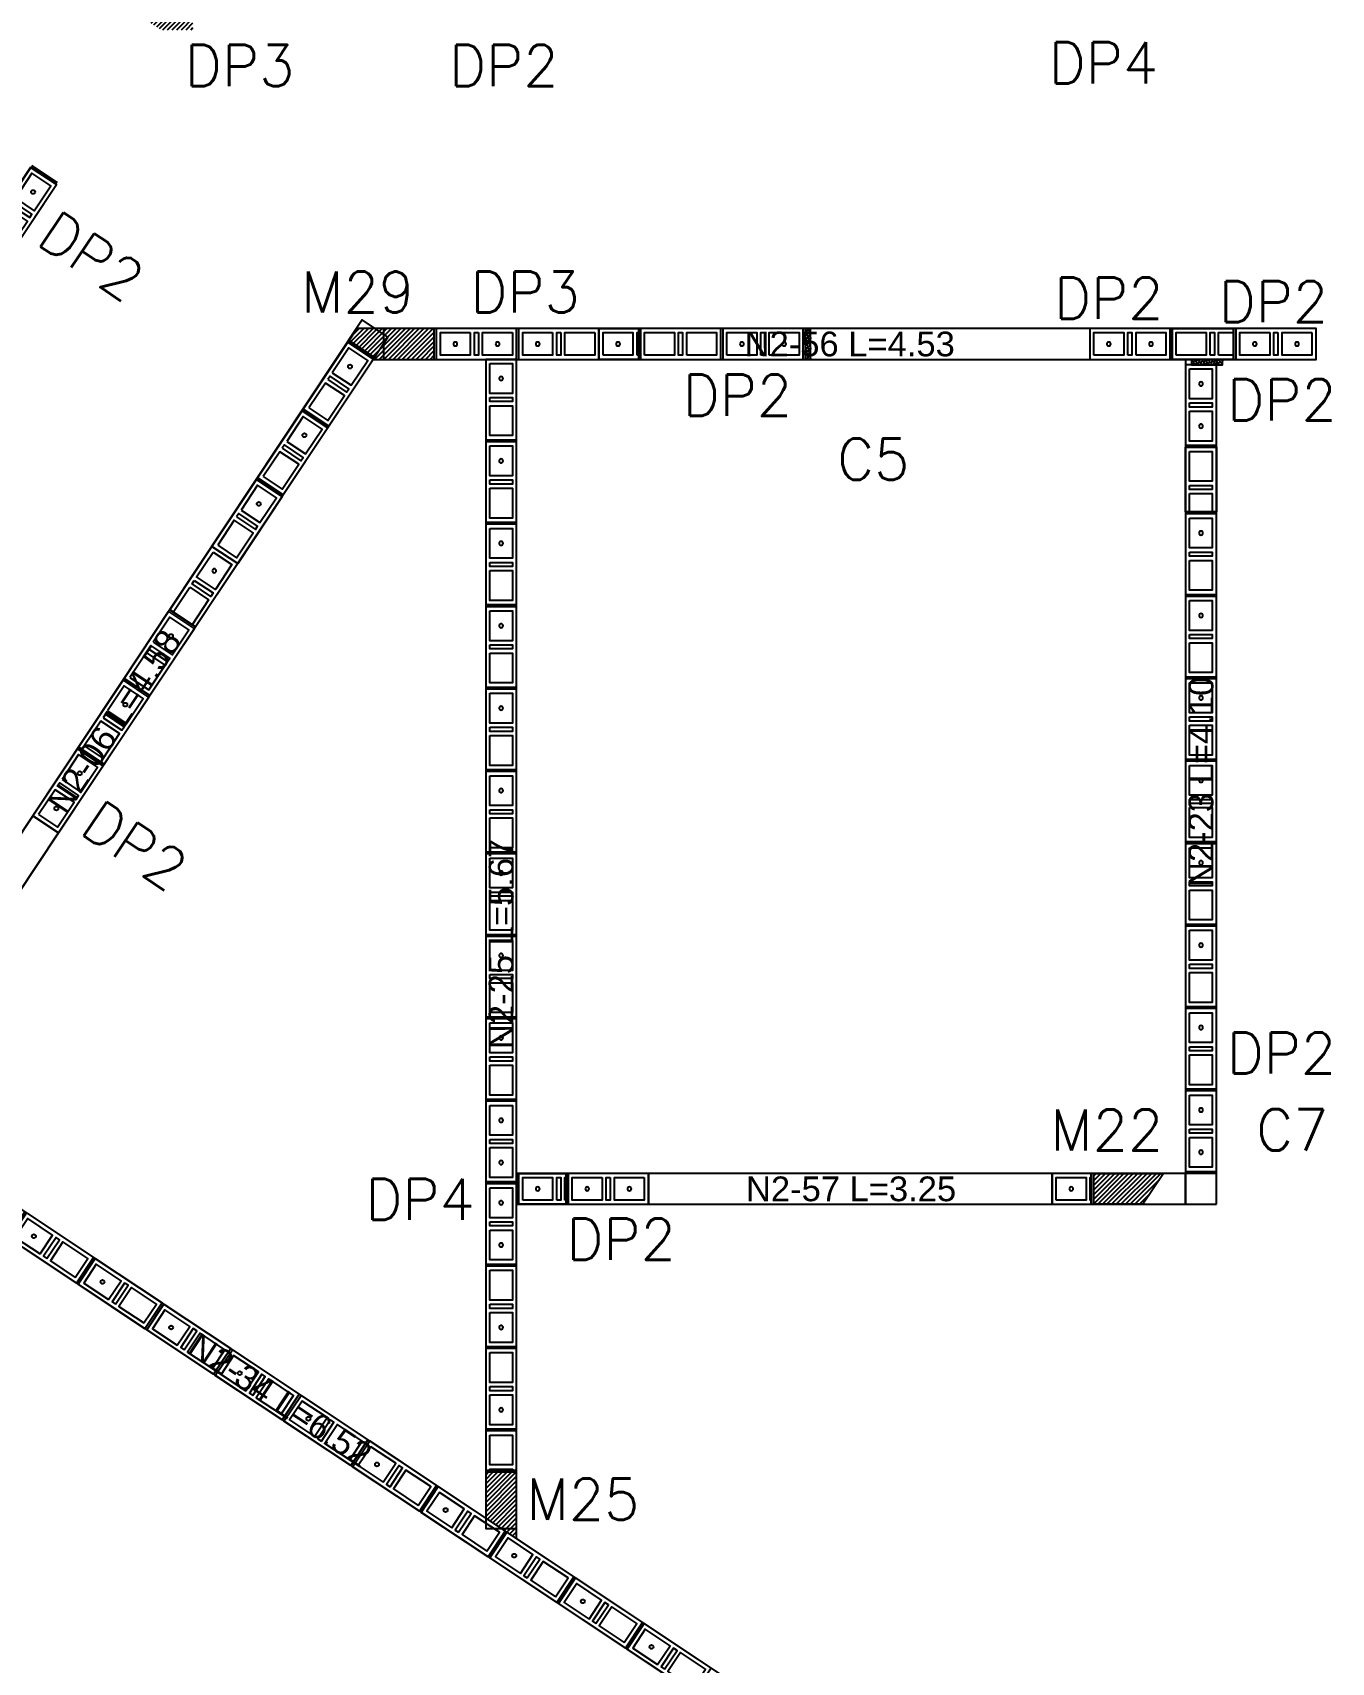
# Model space of a CAD drawing. Header units: metres. Extents: x -28.1 to 2.7, y -14.4 to 10.8.
# Drawn here: x -15.29 to -8.98, y -4.89 to 3.02 of the extents above; entities that cross this region are included whole.
import ezdxf
from ezdxf.enums import TextEntityAlignment as Align
from ezdxf.xclip import XClip

# ---------------------------------------------------------------- set-up
doc = ezdxf.new("R2010")
doc.units = ezdxf.units.M
doc.header["$XCLIPFRAME"] = 2
for name, color, linetype in [('BLOCK251', 1, 'Continuous'), ('BLOKS 008', 8, 'Continuous'), ('CUANT-MUROS-TEXTO', 7, 'Continuous'), ('hatch', 8, 'Continuous'), ('MOCHETAS 004', 4, 'Continuous'), ('N2 Muro de 15cm', 1, 'Continuous'), ('N2 Muro de 15cm - Vano puerta', 2, 'Continuous'), ('S-hatch 002', 2, 'Continuous'), ('S-text 003', 3, 'Continuous'), ('TEX5', 4, 'Continuous')]:
    doc.layers.add(name, color=color, linetype=linetype)
doc.styles.add('ROMANS', font='romans')
doc.styles.get("Standard").update_dxf_attribs({"font": 'arial.ttf'})

# ---------------------------------------------------------------- blocks, each defined once
blk = doc.blocks.new('*U56')
for points in [[(-0.075, 0.4), (0.075, 0.4), (0.075, 0.01), (-0.075, 0.01)], [(0.055, 0.38), (-0.055, 0.38), (-0.055, 0.235), (0.055, 0.235)], [(0.055, 0.215), (-0.055, 0.215), (-0.055, 0.195), (0.055, 0.195)], [(0.055, 0.175), (-0.055, 0.175), (-0.055, 0.03), (0.055, 0.03)]]:
    blk.add_lwpolyline(points, close=True)
at = {"color": 251}
blk.add_lwpolyline([(-0.075, 0), (0.075, 0)], dxfattribs=at)
at = {"color": 3}
for centre in [(0, 0.3075), (0, 0.1025)]:
    blk.add_circle(centre, 0.00953, dxfattribs=at)
blk = doc.blocks.new('*U27')
for points in [[(-0.075, 0.4), (0.075, 0.4), (0.075, 0.01), (-0.075, 0.01)], [(0.055, 0.38), (-0.055, 0.38), (-0.055, 0.235), (0.055, 0.235)], [(0.055, 0.215), (-0.055, 0.215), (-0.055, 0.195), (0.055, 0.195)], [(0.055, 0.175), (-0.055, 0.175), (-0.055, 0.03), (0.055, 0.03)]]:
    blk.add_lwpolyline(points, close=True)
at = {"color": 251}
blk.add_lwpolyline([(-0.075, 0), (0.075, 0)], dxfattribs=at)
at = {"color": 3}
for centre in [(0, 0.3075), (0, 0.1025)]:
    blk.add_circle(centre, 0.00953, dxfattribs=at)
blk = doc.blocks.new('*U49')
for points in [[(-0.075, 0.4), (0.075, 0.4), (0.075, 0.01), (-0.075, 0.01)], [(0.055, 0.38), (-0.055, 0.38), (-0.055, 0.235), (0.055, 0.235)], [(0.055, 0.215), (-0.055, 0.215), (-0.055, 0.195), (0.055, 0.195)], [(0.055, 0.175), (-0.055, 0.175), (-0.055, 0.03), (0.055, 0.03)]]:
    blk.add_lwpolyline(points, close=True)
blk = doc.blocks.new('*U135')
for points in [[(-0.075, 0.4), (0.075, 0.4), (0.075, 0.01), (-0.075, 0.01)], [(0.055, 0.38), (-0.055, 0.38), (-0.055, 0.235), (0.055, 0.235)], [(0.055, 0.215), (-0.055, 0.215), (-0.055, 0.195), (0.055, 0.195)], [(0.055, 0.175), (-0.055, 0.175), (-0.055, 0.03), (0.055, 0.03)]]:
    blk.add_lwpolyline(points, close=True)
at = {"color": 251}
blk.add_lwpolyline([(-0.075, 0), (0.075, 0)], dxfattribs=at)
at = {"color": 3}
blk.add_circle((0, 0.1025), 0.00953, dxfattribs=at)
blk = doc.blocks.new('*U143')
for points in [[(-0.075, 0.4), (0.075, 0.4), (0.075, 0.01), (-0.075, 0.01)], [(0.055, 0.38), (-0.055, 0.38), (-0.055, 0.235), (0.055, 0.235)], [(0.055, 0.215), (-0.055, 0.215), (-0.055, 0.195), (0.055, 0.195)], [(0.055, 0.175), (-0.055, 0.175), (-0.055, 0.03), (0.055, 0.03)]]:
    blk.add_lwpolyline(points, close=True)
at = {"color": 251}
blk.add_lwpolyline([(-0.075, 0), (0.075, 0)], dxfattribs=at)
at = {"color": 3}
blk.add_circle((0, 0.3075), 0.00953, dxfattribs=at)
blk = doc.blocks.new('*U144')
for points in [[(-0.075, 0.4), (0.075, 0.4), (0.075, 0.01), (-0.075, 0.01)], [(0.055, 0.38), (-0.055, 0.38), (-0.055, 0.235), (0.055, 0.235)], [(0.055, 0.215), (-0.055, 0.215), (-0.055, 0.195), (0.055, 0.195)], [(0.055, 0.175), (-0.055, 0.175), (-0.055, 0.03), (0.055, 0.03)]]:
    blk.add_lwpolyline(points, close=True)
at = {"color": 251}
blk.add_lwpolyline([(-0.075, 0), (0.075, 0)], dxfattribs=at)
at = {"color": 3}
blk.add_circle((0, 0.3075), 0.00953, dxfattribs=at)
blk = doc.blocks.new('*U145')
for points in [[(-0.075, 0.4), (0.075, 0.4), (0.075, 0.01), (-0.075, 0.01)], [(0.055, 0.38), (-0.055, 0.38), (-0.055, 0.235), (0.055, 0.235)], [(0.055, 0.215), (-0.055, 0.215), (-0.055, 0.195), (0.055, 0.195)], [(0.055, 0.175), (-0.055, 0.175), (-0.055, 0.03), (0.055, 0.03)]]:
    blk.add_lwpolyline(points, close=True)
at = {"color": 251}
blk.add_lwpolyline([(-0.075, 0), (0.075, 0)], dxfattribs=at)
at = {"color": 3}
blk.add_circle((0, 0.3075), 0.00953, dxfattribs=at)
blk = doc.blocks.new('*U146')
for points in [[(-0.075, 0.4), (0.075, 0.4), (0.075, 0.01), (-0.075, 0.01)], [(0.055, 0.38), (-0.055, 0.38), (-0.055, 0.235), (0.055, 0.235)], [(0.055, 0.215), (-0.055, 0.215), (-0.055, 0.195), (0.055, 0.195)], [(0.055, 0.175), (-0.055, 0.175), (-0.055, 0.03), (0.055, 0.03)]]:
    blk.add_lwpolyline(points, close=True)
at = {"color": 251}
blk.add_lwpolyline([(-0.075, 0), (0.075, 0)], dxfattribs=at)
at = {"color": 3}
blk.add_circle((0, 0.3075), 0.00953, dxfattribs=at)
blk = doc.blocks.new('*U147')
for points in [[(-0.075, 0.4), (0.075, 0.4), (0.075, 0.01), (-0.075, 0.01)], [(0.055, 0.38), (-0.055, 0.38), (-0.055, 0.235), (0.055, 0.235)], [(0.055, 0.215), (-0.055, 0.215), (-0.055, 0.195), (0.055, 0.195)], [(0.055, 0.175), (-0.055, 0.175), (-0.055, 0.03), (0.055, 0.03)]]:
    blk.add_lwpolyline(points, close=True)
at = {"color": 251}
blk.add_lwpolyline([(-0.075, 0), (0.075, 0)], dxfattribs=at)
at = {"color": 3}
blk.add_circle((0, 0.3075), 0.00953, dxfattribs=at)
blk = doc.blocks.new('*U148')
for points in [[(-0.075, 0.4), (0.075, 0.4), (0.075, 0.01), (-0.075, 0.01)], [(0.055, 0.38), (-0.055, 0.38), (-0.055, 0.235), (0.055, 0.235)], [(0.055, 0.215), (-0.055, 0.215), (-0.055, 0.195), (0.055, 0.195)], [(0.055, 0.175), (-0.055, 0.175), (-0.055, 0.03), (0.055, 0.03)]]:
    blk.add_lwpolyline(points, close=True)
at = {"color": 251}
blk.add_lwpolyline([(-0.075, 0), (0.075, 0)], dxfattribs=at)
at = {"color": 3}
blk.add_circle((0, 0.3075), 0.00953, dxfattribs=at)
blk = doc.blocks.new('*U149')
for points in [[(-0.075, 0.4), (0.075, 0.4), (0.075, 0.01), (-0.075, 0.01)], [(0.055, 0.38), (-0.055, 0.38), (-0.055, 0.235), (0.055, 0.235)], [(0.055, 0.215), (-0.055, 0.215), (-0.055, 0.195), (0.055, 0.195)], [(0.055, 0.175), (-0.055, 0.175), (-0.055, 0.03), (0.055, 0.03)]]:
    blk.add_lwpolyline(points, close=True)
at = {"color": 251}
blk.add_lwpolyline([(-0.075, 0), (0.075, 0)], dxfattribs=at)
at = {"color": 3}
blk.add_circle((0, 0.3075), 0.00953, dxfattribs=at)
blk = doc.blocks.new('*U150')
for points in [[(-0.075, 0.4), (0.075, 0.4), (0.075, 0.01), (-0.075, 0.01)], [(0.055, 0.38), (-0.055, 0.38), (-0.055, 0.235), (0.055, 0.235)], [(0.055, 0.215), (-0.055, 0.215), (-0.055, 0.195), (0.055, 0.195)], [(0.055, 0.175), (-0.055, 0.175), (-0.055, 0.03), (0.055, 0.03)]]:
    blk.add_lwpolyline(points, close=True)
at = {"color": 251}
blk.add_lwpolyline([(-0.075, 0), (0.075, 0)], dxfattribs=at)
at = {"color": 3}
blk.add_circle((0, 0.3075), 0.00953, dxfattribs=at)
blk = doc.blocks.new('*U151')
for points in [[(-0.075, 0.4), (0.075, 0.4), (0.075, 0.01), (-0.075, 0.01)], [(0.055, 0.38), (-0.055, 0.38), (-0.055, 0.235), (0.055, 0.235)], [(0.055, 0.215), (-0.055, 0.215), (-0.055, 0.195), (0.055, 0.195)], [(0.055, 0.175), (-0.055, 0.175), (-0.055, 0.03), (0.055, 0.03)]]:
    blk.add_lwpolyline(points, close=True)
at = {"color": 251}
blk.add_lwpolyline([(-0.075, 0), (0.075, 0)], dxfattribs=at)
at = {"color": 3}
blk.add_circle((0, 0.3075), 0.00953, dxfattribs=at)
blk = doc.blocks.new('*U25')
for points in [[(-0.075, 0.4), (0.075, 0.4), (0.075, 0.01), (-0.075, 0.01)], [(0.055, 0.38), (-0.055, 0.38), (-0.055, 0.235), (0.055, 0.235)], [(0.055, 0.215), (-0.055, 0.215), (-0.055, 0.195), (0.055, 0.195)], [(0.055, 0.175), (-0.055, 0.175), (-0.055, 0.03), (0.055, 0.03)]]:
    blk.add_lwpolyline(points, close=True)
at = {"color": 251}
blk.add_lwpolyline([(-0.075, 0), (0.075, 0)], dxfattribs=at)
at = {"color": 3}
for centre in [(0, 0.3075), (0, 0.1025)]:
    blk.add_circle(centre, 0.00953, dxfattribs=at)
blk = doc.blocks.new('*U152')
for points in [[(-0.075, 0.4), (0.075, 0.4), (0.075, 0.01), (-0.075, 0.01)], [(0.055, 0.38), (-0.055, 0.38), (-0.055, 0.235), (0.055, 0.235)], [(0.055, 0.215), (-0.055, 0.215), (-0.055, 0.195), (0.055, 0.195)], [(0.055, 0.175), (-0.055, 0.175), (-0.055, 0.03), (0.055, 0.03)]]:
    blk.add_lwpolyline(points, close=True)
at = {"color": 251}
blk.add_lwpolyline([(-0.075, 0), (0.075, 0)], dxfattribs=at)
at = {"color": 3}
blk.add_circle((0, 0.1025), 0.00953, dxfattribs=at)
blk = doc.blocks.new('*U153')
for points in [[(-0.075, 0.4), (0.075, 0.4), (0.075, 0.01), (-0.075, 0.01)], [(0.055, 0.38), (-0.055, 0.38), (-0.055, 0.235), (0.055, 0.235)], [(0.055, 0.215), (-0.055, 0.215), (-0.055, 0.195), (0.055, 0.195)], [(0.055, 0.175), (-0.055, 0.175), (-0.055, 0.03), (0.055, 0.03)]]:
    blk.add_lwpolyline(points, close=True)
at = {"color": 251}
blk.add_lwpolyline([(-0.075, 0), (0.075, 0)], dxfattribs=at)
at = {"color": 3}
blk.add_circle((0, 0.1025), 0.00953, dxfattribs=at)
blk = doc.blocks.new('*U142')
for points in [[(-0.075, 0.4), (0.075, 0.4), (0.075, 0.21), (-0.075, 0.21)], [(0.055, 0.38), (-0.055, 0.38), (-0.055, 0.235), (0.055, 0.235)]]:
    blk.add_lwpolyline(points, close=True)
at = {"color": 251}
blk.add_lwpolyline([(-0.075, 0.2), (0.075, 0.2)], dxfattribs=at)
blk.add_lwpolyline([(0.055, 0.21), (0.055, 0.215), (-0.055, 0.215), (-0.055, 0.21)])
blk = doc.blocks.new('*U154')
for points in [[(-0.075, 0.4), (0.075, 0.4), (0.075, 0.01), (-0.075, 0.01)], [(0.055, 0.38), (-0.055, 0.38), (-0.055, 0.235), (0.055, 0.235)], [(0.055, 0.215), (-0.055, 0.215), (-0.055, 0.195), (0.055, 0.195)], [(0.055, 0.175), (-0.055, 0.175), (-0.055, 0.03), (0.055, 0.03)]]:
    blk.add_lwpolyline(points, close=True)
at = {"color": 3}
blk.add_circle((0, 0.3075), 0.00953, dxfattribs=at)
blk = doc.blocks.new('*U99')
for points in [[(-0.075, 0.4), (0.075, 0.4), (0.075, 0.01), (-0.075, 0.01)], [(0.055, 0.38), (-0.055, 0.38), (-0.055, 0.235), (0.055, 0.235)], [(0.055, 0.215), (-0.055, 0.215), (-0.055, 0.195), (0.055, 0.195)], [(0.055, 0.175), (-0.055, 0.175), (-0.055, 0.03), (0.055, 0.03)]]:
    blk.add_lwpolyline(points, close=True)
at = {"color": 251}
blk.add_lwpolyline([(-0.075, 0), (0.075, 0)], dxfattribs=at)
at = {"color": 3}
for centre in [(0, 0.3075), (0, 0.1025)]:
    blk.add_circle(centre, 0.00953, dxfattribs=at)
blk = doc.blocks.new('*U155')
for points in [[(-0.075, 0.4), (0.075, 0.4), (0.075, 0.01), (-0.075, 0.01)], [(0.055, 0.38), (-0.055, 0.38), (-0.055, 0.235), (0.055, 0.235)], [(0.055, 0.215), (-0.055, 0.215), (-0.055, 0.195), (0.055, 0.195)], [(0.055, 0.175), (-0.055, 0.175), (-0.055, 0.03), (0.055, 0.03)]]:
    blk.add_lwpolyline(points, close=True)
at = {"color": 251}
blk.add_lwpolyline([(-0.075, 0), (0.075, 0)], dxfattribs=at)
at = {"color": 3}
blk.add_circle((0, 0.1025), 0.00953, dxfattribs=at)
blk = doc.blocks.new('*U156')
for points in [[(-0.075, 0.4), (0.075, 0.4), (0.075, 0.01), (-0.075, 0.01)], [(0.055, 0.38), (-0.055, 0.38), (-0.055, 0.235), (0.055, 0.235)], [(0.055, 0.215), (-0.055, 0.215), (-0.055, 0.195), (0.055, 0.195)], [(0.055, 0.175), (-0.055, 0.175), (-0.055, 0.03), (0.055, 0.03)]]:
    blk.add_lwpolyline(points, close=True)
at = {"color": 251}
blk.add_lwpolyline([(-0.075, 0), (0.075, 0)], dxfattribs=at)
at = {"color": 3}
blk.add_circle((0, 0.1025), 0.00953, dxfattribs=at)
blk = doc.blocks.new('*U157')
for points in [[(-0.075, 0.4), (0.075, 0.4), (0.075, 0.01), (-0.075, 0.01)], [(0.055, 0.38), (-0.055, 0.38), (-0.055, 0.235), (0.055, 0.235)], [(0.055, 0.215), (-0.055, 0.215), (-0.055, 0.195), (0.055, 0.195)], [(0.055, 0.175), (-0.055, 0.175), (-0.055, 0.03), (0.055, 0.03)]]:
    blk.add_lwpolyline(points, close=True)
at = {"color": 251}
blk.add_lwpolyline([(-0.075, 0), (0.075, 0)], dxfattribs=at)
at = {"color": 3}
blk.add_circle((0, 0.1025), 0.00953, dxfattribs=at)
blk = doc.blocks.new('*U158')
for points in [[(-0.075, 0.4), (0.075, 0.4), (0.075, 0.01), (-0.075, 0.01)], [(0.055, 0.38), (-0.055, 0.38), (-0.055, 0.235), (0.055, 0.235)], [(0.055, 0.215), (-0.055, 0.215), (-0.055, 0.195), (0.055, 0.195)], [(0.055, 0.175), (-0.055, 0.175), (-0.055, 0.03), (0.055, 0.03)]]:
    blk.add_lwpolyline(points, close=True)
at = {"color": 251}
blk.add_lwpolyline([(-0.075, 0), (0.075, 0)], dxfattribs=at)
at = {"color": 3}
blk.add_circle((0, 0.1025), 0.00953, dxfattribs=at)
blk = doc.blocks.new('*U159')
for points in [[(-0.075, 0.4), (0.075, 0.4), (0.075, 0.01), (-0.075, 0.01)], [(0.055, 0.38), (-0.055, 0.38), (-0.055, 0.235), (0.055, 0.235)], [(0.055, 0.215), (-0.055, 0.215), (-0.055, 0.195), (0.055, 0.195)], [(0.055, 0.175), (-0.055, 0.175), (-0.055, 0.03), (0.055, 0.03)]]:
    blk.add_lwpolyline(points, close=True)
at = {"color": 251}
blk.add_lwpolyline([(-0.075, 0), (0.075, 0)], dxfattribs=at)
at = {"color": 3}
blk.add_circle((0, 0.1025), 0.00953, dxfattribs=at)
blk = doc.blocks.new('*U227')
for points in [[(-0.075, 0.4), (0.075, 0.4), (0.075, 0.21), (-0.075, 0.21)], [(0.055, 0.38), (-0.055, 0.38), (-0.055, 0.235), (0.055, 0.235)]]:
    blk.add_lwpolyline(points, close=True)
at = {"color": 251}
blk.add_lwpolyline([(-0.075, 0.2), (0.075, 0.2)], dxfattribs=at)
blk.add_lwpolyline([(0.055, 0.21), (0.055, 0.215), (-0.055, 0.215), (-0.055, 0.21)])
at = {"color": 3}
blk.add_circle((0, 0.3075), 0.00953, dxfattribs=at)
blk = doc.blocks.new('*U228')
for points in [[(-0.075, 0.4), (0.075, 0.4), (0.075, 0.01), (-0.075, 0.01)], [(0.055, 0.38), (-0.055, 0.38), (-0.055, 0.235), (0.055, 0.235)], [(0.055, 0.215), (-0.055, 0.215), (-0.055, 0.195), (0.055, 0.195)], [(0.055, 0.175), (-0.055, 0.175), (-0.055, 0.03), (0.055, 0.03)]]:
    blk.add_lwpolyline(points, close=True)
at = {"color": 251}
blk.add_lwpolyline([(-0.075, 0), (0.075, 0)], dxfattribs=at)
at = {"color": 3}
for centre in [(0, 0.3075), (0, 0.1025)]:
    blk.add_circle(centre, 0.00953, dxfattribs=at)
blk = doc.blocks.new('*U229')
for points in [[(-0.075, 0.4), (0.075, 0.4), (0.075, 0.01), (-0.075, 0.01)], [(0.055, 0.38), (-0.055, 0.38), (-0.055, 0.235), (0.055, 0.235)], [(0.055, 0.215), (-0.055, 0.215), (-0.055, 0.195), (0.055, 0.195)], [(0.055, 0.175), (-0.055, 0.175), (-0.055, 0.03), (0.055, 0.03)]]:
    blk.add_lwpolyline(points, close=True)
at = {"color": 251}
blk.add_lwpolyline([(-0.075, 0), (0.075, 0)], dxfattribs=at)
at = {"color": 3}
blk.add_circle((0, 0.3075), 0.00953, dxfattribs=at)
blk = doc.blocks.new('*U230')
for points in [[(-0.075, 0.4), (0.075, 0.4), (0.075, 0.01), (-0.075, 0.01)], [(0.055, 0.38), (-0.055, 0.38), (-0.055, 0.235), (0.055, 0.235)], [(0.055, 0.215), (-0.055, 0.215), (-0.055, 0.195), (0.055, 0.195)], [(0.055, 0.175), (-0.055, 0.175), (-0.055, 0.03), (0.055, 0.03)]]:
    blk.add_lwpolyline(points, close=True)
at = {"color": 251}
blk.add_lwpolyline([(-0.075, 0), (0.075, 0)], dxfattribs=at)
at = {"color": 3}
blk.add_circle((0, 0.3075), 0.00953, dxfattribs=at)
blk = doc.blocks.new('*U231')
for points in [[(-0.075, 0.4), (0.075, 0.4), (0.075, 0.01), (-0.075, 0.01)], [(0.055, 0.38), (-0.055, 0.38), (-0.055, 0.235), (0.055, 0.235)], [(0.055, 0.215), (-0.055, 0.215), (-0.055, 0.195), (0.055, 0.195)], [(0.055, 0.175), (-0.055, 0.175), (-0.055, 0.03), (0.055, 0.03)]]:
    blk.add_lwpolyline(points, close=True)
at = {"color": 251}
blk.add_lwpolyline([(-0.075, 0), (0.075, 0)], dxfattribs=at)
at = {"color": 3}
blk.add_circle((0, 0.3075), 0.00953, dxfattribs=at)
blk = doc.blocks.new('*U232')
for points in [[(-0.075, 0.4), (0.075, 0.4), (0.075, 0.01), (-0.075, 0.01)], [(0.055, 0.38), (-0.055, 0.38), (-0.055, 0.235), (0.055, 0.235)], [(0.055, 0.215), (-0.055, 0.215), (-0.055, 0.195), (0.055, 0.195)], [(0.055, 0.175), (-0.055, 0.175), (-0.055, 0.03), (0.055, 0.03)]]:
    blk.add_lwpolyline(points, close=True)
at = {"color": 251}
blk.add_lwpolyline([(-0.075, 0), (0.075, 0)], dxfattribs=at)
at = {"color": 3}
blk.add_circle((0, 0.3075), 0.00953, dxfattribs=at)
blk = doc.blocks.new('*U233')
for points in [[(-0.075, 0.4), (0.075, 0.4), (0.075, 0.01), (-0.075, 0.01)], [(0.055, 0.38), (-0.055, 0.38), (-0.055, 0.235), (0.055, 0.235)], [(0.055, 0.215), (-0.055, 0.215), (-0.055, 0.195), (0.055, 0.195)], [(0.055, 0.175), (-0.055, 0.175), (-0.055, 0.03), (0.055, 0.03)]]:
    blk.add_lwpolyline(points, close=True)
at = {"color": 251}
blk.add_lwpolyline([(-0.075, 0), (0.075, 0)], dxfattribs=at)
at = {"color": 3}
blk.add_circle((0, 0.3075), 0.00953, dxfattribs=at)
blk = doc.blocks.new('*U234')
for points in [[(-0.075, 0.4), (0.075, 0.4), (0.075, 0.01), (-0.075, 0.01)], [(0.055, 0.38), (-0.055, 0.38), (-0.055, 0.235), (0.055, 0.235)], [(0.055, 0.215), (-0.055, 0.215), (-0.055, 0.195), (0.055, 0.195)], [(0.055, 0.175), (-0.055, 0.175), (-0.055, 0.03), (0.055, 0.03)]]:
    blk.add_lwpolyline(points, close=True)
at = {"color": 251}
blk.add_lwpolyline([(-0.075, 0), (0.075, 0)], dxfattribs=at)
at = {"color": 3}
blk.add_circle((0, 0.3075), 0.00953, dxfattribs=at)
blk = doc.blocks.new('*U235')
for points in [[(-0.075, 0.4), (0.075, 0.4), (0.075, 0.01), (-0.075, 0.01)], [(0.055, 0.38), (-0.055, 0.38), (-0.055, 0.235), (0.055, 0.235)], [(0.055, 0.215), (-0.055, 0.215), (-0.055, 0.195), (0.055, 0.195)], [(0.055, 0.175), (-0.055, 0.175), (-0.055, 0.03), (0.055, 0.03)]]:
    blk.add_lwpolyline(points, close=True)
at = {"color": 251}
blk.add_lwpolyline([(-0.075, 0), (0.075, 0)], dxfattribs=at)
at = {"color": 3}
blk.add_circle((0, 0.3075), 0.00953, dxfattribs=at)
blk = doc.blocks.new('*U236')
for points in [[(-0.075, 0.4), (0.075, 0.4), (0.075, 0.01), (-0.075, 0.01)], [(0.055, 0.38), (-0.055, 0.38), (-0.055, 0.235), (0.055, 0.235)], [(0.055, 0.215), (-0.055, 0.215), (-0.055, 0.195), (0.055, 0.195)], [(0.055, 0.175), (-0.055, 0.175), (-0.055, 0.03), (0.055, 0.03)]]:
    blk.add_lwpolyline(points, close=True)
at = {"color": 251}
blk.add_lwpolyline([(-0.075, 0), (0.075, 0)], dxfattribs=at)
at = {"color": 3}
for centre in [(0, 0.3075), (0, 0.1025)]:
    blk.add_circle(centre, 0.00953, dxfattribs=at)
blk = doc.blocks.new('*U237')
for points in [[(-0.075, 0.4), (0.075, 0.4), (0.075, 0.01), (-0.075, 0.01)], [(0.055, 0.38), (-0.055, 0.38), (-0.055, 0.235), (0.055, 0.235)], [(0.055, 0.215), (-0.055, 0.215), (-0.055, 0.195), (0.055, 0.195)], [(0.055, 0.175), (-0.055, 0.175), (-0.055, 0.03), (0.055, 0.03)]]:
    blk.add_lwpolyline(points, close=True)
blk = doc.blocks.new('*U320')
for points in [[(-0.075, 0.4), (0.075, 0.4), (0.075, 0.01), (-0.075, 0.01)], [(0.055, 0.38), (-0.055, 0.38), (-0.055, 0.235), (0.055, 0.235)], [(0.055, 0.215), (-0.055, 0.215), (-0.055, 0.195), (0.055, 0.195)], [(0.055, 0.175), (-0.055, 0.175), (-0.055, 0.03), (0.055, 0.03)]]:
    blk.add_lwpolyline(points, close=True)
at = {"color": 251}
blk.add_lwpolyline([(-0.075, 0), (0.075, 0)], dxfattribs=at)
at = {"color": 3}
blk.add_circle((0, 0.1025), 0.00953, dxfattribs=at)
blk = doc.blocks.new('*U323')
for points in [[(-0.075, 0.4), (0.075, 0.4), (0.075, 0.01), (-0.075, 0.01)], [(0.055, 0.38), (-0.055, 0.38), (-0.055, 0.235), (0.055, 0.235)], [(0.055, 0.215), (-0.055, 0.215), (-0.055, 0.195), (0.055, 0.195)], [(0.055, 0.175), (-0.055, 0.175), (-0.055, 0.03), (0.055, 0.03)]]:
    blk.add_lwpolyline(points, close=True)
at = {"color": 3}
blk.add_circle((0, 0.3075), 0.00953, dxfattribs=at)
blk = doc.blocks.new('*U324')
for points in [[(-0.075, 0.4), (0.075, 0.4), (0.075, 0.01), (-0.075, 0.01)], [(0.055, 0.38), (-0.055, 0.38), (-0.055, 0.235), (0.055, 0.235)], [(0.055, 0.215), (-0.055, 0.215), (-0.055, 0.195), (0.055, 0.195)], [(0.055, 0.175), (-0.055, 0.175), (-0.055, 0.03), (0.055, 0.03)]]:
    blk.add_lwpolyline(points, close=True)
at = {"color": 3}
blk.add_circle((0, 0.3075), 0.00953, dxfattribs=at)
blk = doc.blocks.new('*U285')
for points in [[(-0.075, 0.4), (0.075, 0.4), (0.075, 0.01), (-0.075, 0.01)], [(0.055, 0.38), (-0.055, 0.38), (-0.055, 0.235), (0.055, 0.235)], [(0.055, 0.215), (-0.055, 0.215), (-0.055, 0.195), (0.055, 0.195)], [(0.055, 0.175), (-0.055, 0.175), (-0.055, 0.03), (0.055, 0.03)]]:
    blk.add_lwpolyline(points, close=True)
at = {"color": 251}
blk.add_lwpolyline([(-0.075, 0), (0.075, 0)], dxfattribs=at)
at = {"color": 3}
for centre in [(0, 0.3075), (0, 0.1025)]:
    blk.add_circle(centre, 0.00953, dxfattribs=at)
blk = doc.blocks.new('*U373')
for points in [[(-0.075, 0.4), (0.075, 0.4), (0.075, 0.01), (-0.075, 0.01)], [(0.055, 0.38), (-0.055, 0.38), (-0.055, 0.235), (0.055, 0.235)], [(0.055, 0.38), (-0.055, 0.38), (-0.055, 0.235), (0.055, 0.235)], [(0.055, 0.215), (-0.055, 0.215), (-0.055, 0.195), (0.055, 0.195)], [(0.055, 0.175), (-0.055, 0.175), (-0.055, 0.03), (0.055, 0.03)]]:
    blk.add_lwpolyline(points, close=True)
blk.add_lwpolyline([(0.055, 0.21), (0.055, 0.215), (-0.055, 0.215), (-0.055, 0.21)])
at = {"color": 251}
blk.add_lwpolyline([(-0.075, 0), (0.075, 0)], dxfattribs=at)

msp = doc.modelspace()

# ---------------------------------------------------------------- hatches: boundary and pattern name
at = {"layer": 'hatch'}
h = msp.add_hatch(dxfattribs=at)
h.set_pattern_fill('HONEY', color=256, scale=0.0025, angle=193.92111)
h.set_pattern_definition([(193.92111344, (2275.615176, 3982.921132), (-0.009902733568, -0.00953664439), [0.0079375, -0.015875]), (313.92111344, (2275.615176, 3982.921132), (0.013210343092, -0.003807696642), [0.0079375, -0.015875]), (253.92111344, (2275.615176, 3982.921132), (0.003307609524, -0.013344341032), [-0.015875, 0.0079375])])
h.paths.add_polyline_path([(-11.511, 1.4364), (-11.511, 1.5863), (-11.5372, 1.5863), (-11.5372, 1.4364)])
h = msp.add_hatch(dxfattribs=at)
h.set_pattern_fill('HONEY', color=256, scale=0.0025, angle=283.92111)
h.set_pattern_definition([(283.92111344, (-3990.9960794, 2288.562548), (0.00953664439, -0.009902733568), [0.0079375, -0.015875]), (43.92111344, (-3990.9960794, 2288.562548), (0.003807696642, 0.013210343092), [0.0079375, -0.015875]), (343.92111344, (-3990.9960794, 2288.562548), (0.013344341032, 0.003307609524), [-0.015875, 0.0079375])])
h.paths.add_polyline_path([(-9.5113, 1.4364), (-9.6613, 1.4364), (-9.6613, 1.4102), (-9.5113, 1.4102)])
at = {"layer": 'S-hatch 002'}
h = msp.add_hatch(dxfattribs=at)
h.set_pattern_fill('ANSI31', color=256, scale=0.005)
h.paths.add_polyline_path([(-14.7522, 3.1863), (-14.7943, 3.1229), (-14.6694, 3.0399), (-14.6718, 3.0363), (-14.5092, 3.0363), (-14.5092, 3.1863)])
h.paths.add_polyline_path([(-13.6337, 1.4364), (-13.3383, 1.4364), (-13.3383, 1.5864), (-13.7143, 1.5864), (-13.7526, 1.5285), (-13.7581, 1.5202), (-13.6332, 1.4371)], is_closed=False)
h = msp.add_hatch(dxfattribs=at)
h.set_pattern_fill('ANSI31', color=256, scale=0.005)
h.paths.add_polyline_path([(-13.7527, 1.5286), (-13.8823, 1.3334), (-13.7581, 1.5202), (-13.7526, 1.5285)], is_closed=False)
h = msp.add_hatch(dxfattribs=at)
h.set_pattern_fill('ANSI31', color=256, scale=0.005)
h.paths.add_polyline_path([(-9.7983, -2.5137), (-10.1383, -2.5137), (-10.1383, -2.6637), (-9.898, -2.6637)])
h = msp.add_hatch(dxfattribs=at)
h.set_pattern_fill('ANSI31', color=256, scale=0.005)
h.set_pattern_definition([(45, (0.07, 4e-16), (-0.01122532, 0.01122532), [])])
h.paths.add_polyline_path([(-12.9383, -3.9636), (-13.0883, -3.9636), (-13.0883, -4.1865), (-12.9383, -4.2864)])

# ---------------------------------------------------------------- linework, layer by layer
at = {"layer": 'hatch'}
for points in [[(-11.511, 1.4364), (-11.511, 1.5863), (-11.5372, 1.5863), (-11.5372, 1.4364)], [(-9.5113, 1.4364), (-9.6613, 1.4364), (-9.6613, 1.4102), (-9.5113, 1.4102)]]:
    msp.add_lwpolyline(points, close=True, dxfattribs=at)
at = {"layer": 'MOCHETAS 004'}
for points in [[(-13.6339, 1.4364), (-13.3383, 1.4364), (-13.3383, 1.5864), (-13.7143, 1.5864), (-13.7581, 1.5202), (-13.6332, 1.4371)], [(-10.1383, -2.5137), (-9.7983, -2.5137), (-9.898, -2.6637), (-10.1383, -2.6637), (-10.1383, -2.5137)], [(-12.9383, -4.2864), (-12.9383, -3.9636), (-13.0883, -3.9636), (-13.0883, -4.1865), (-12.9383, -4.2864)]]:
    msp.add_lwpolyline(points, dxfattribs=at)
at = {"layer": 'N2 Muro de 15cm'}
for points in [[(-16.4953, 0.2942), (-15.1725, 2.2848), (-15.2974, 2.3678), (-16.6202, 0.3772)], [(-15.1614, -0.8611), (-13.5626, 1.5448), (-13.6875, 1.6279), (-15.2864, -0.7781)], [(-9.0575, 1.5864), (-13.5848, 1.5864), (-13.5848, 1.4364), (-9.0575, 1.4364)], [(-12.9383, -4.2365), (-12.9383, 1.4364), (-13.0883, 1.4364), (-13.0883, -4.2365)], [(-9.5411, -2.6637), (-9.5411, 1.4364), (-9.6911, 1.4364), (-9.6911, -2.6637)], [(-11.328, -5.3568), (-16.7617, -1.7448), (-16.8448, -1.8697), (-11.411, -5.4817)], [(-12.2983, -2.5137), (-12.9383, -2.5137), (-12.9383, -2.6637), (-12.2983, -2.6637)], [(-9.6911, -2.5137), (-10.3383, -2.5137), (-10.3383, -2.6637), (-9.6911, -2.6637)]]:
    msp.add_lwpolyline(points, close=True, dxfattribs=at)
at = {"layer": 'N2 Muro de 15cm - Vano puerta'}
for points in [[(-15.6596, -1.6107), (-15.1614, -0.8611), (-15.2864, -0.7781), (-15.7845, -1.5277)], [(-10.3383, -2.5137), (-12.2983, -2.5137), (-12.2983, -2.6637), (-10.3383, -2.6637)]]:
    msp.add_lwpolyline(points, close=True, dxfattribs=at)

# ---------------------------------------------------------------- block references
at = {"layer": 'BLOCK251', "xscale": -1}
for name, p, rotation in [('*U56', (-9.7561, 1.5114), 89.99999999999982), ('*U27', (-9.4575, 1.5114), 269.9999999999998)]:
    msp.add_blockref(name, p, dxfattribs=dict(at, rotation=rotation))
at = {"layer": 'BLOCK251'}
ref = msp.add_blockref('*U49', (-9.3561, 1.5114), dxfattribs=dict(at, xscale=-1, rotation=89.99999999999972))
XClip(ref).set_block_clipping_path([(-0.0750000001, 0.101361159), (0.0749999998, 0.4)])
at = {"layer": 'BLOKS 008'}
for name, p, rotation in [('*U99', (-15.2286, 2.3341), 146.3860430344882), ('*U159', (-13.6901, 1.487), 146.3781811899535), ('*U158', (-13.9116, 1.1539), 146.3781811899535), ('*U157', (-14.1331, 0.8208), 146.3781811899535), ('*U156', (-14.5593, 0.1795), 146.3781811899535), ('*U155', (-14.7808, -0.1536), 146.3781811899535), ('*U99', (-15.0022, -0.4867), 146.3781811899535), ('*U135', (-15.3669, -2.7621), 236.3867881241379), ('*U135', (-15.0338, -2.9835), 236.3867881241379), ('*U135', (-14.7007, -3.2049), 236.3867881241379), ('*U135', (-14.3676, -3.4264), 236.3867881241379), ('*U135', (-14.0344, -3.6478), 236.3867881241379), ('*U135', (-13.7013, -3.8692), 236.3867881241379), ('*U135', (-13.3682, -4.0907), 236.3867881241379), ('*U135', (-13.0351, -4.3121), 236.3867881241379), ('*U135', (-12.702, -4.5335), 236.3867881241379), ('*U135', (-12.3688, -4.755), 236.3867881241379)]:
    msp.add_blockref(name, p, dxfattribs=dict(at, rotation=rotation))
at = {"layer": 'BLOKS 008', "xscale": -1}
for name, p, rotation in [('*U27', (-13.3383, 1.5114), 269.9999999999998), ('*U320', (-12.9383, 1.5114), 269.9999999999998), ('*U373', (-11.9372, 1.5113), 89.99999999999972), ('*U285', (-11.5372, 1.5113), 89.99999999999973), ('*U27', (-12.6983, -2.5887), 269.9999999999998), ('*U227', (-9.9383, -2.5887), 89.99999999999979)]:
    msp.add_blockref(name, p, dxfattribs=dict(at, rotation=rotation))
at = {"layer": 'BLOKS 008'}
ref = msp.add_blockref('*U323', (-12.1383, 1.5114), dxfattribs=dict(at, xscale=-1, rotation=89.9999999999996))
XClip(ref).set_block_clipping_path([(-0.0749631165, 0.2089134613), (0.0750000001, 0.4)])
at = {"layer": 'BLOKS 008', "xscale": -1}
for name, p in [('*U143', (-13.0133, 1.0364)), ('*U236', (-9.6162, 1.0102)), ('*U144', (-13.0133, 0.6364)), ('*U145', (-13.0133, 0.2364)), ('*U235', (-9.6161, 0.2863)), ('*U234', (-9.6161, -0.1137)), ('*U146', (-13.0133, -0.1636)), ('*U233', (-9.6161, -0.5137)), ('*U147', (-13.0133, -0.5636)), ('*U232', (-9.6161, -0.9137)), ('*U148', (-13.0133, -0.9636)), ('*U231', (-9.6161, -1.3137)), ('*U149', (-13.0133, -1.3636)), ('*U230', (-9.6161, -1.7137)), ('*U150', (-13.0133, -1.7636)), ('*U229', (-9.6161, -2.1137)), ('*U151', (-13.0133, -2.1636)), ('*U228', (-9.6161, -2.5137)), ('*U25', (-13.0133, -2.5636)), ('*U25', (-13.0133, -2.9636)), ('*U152', (-13.0133, -3.3636)), ('*U153', (-13.0133, -3.7636)), ('*U142', (-13.0133, -4.1636))]:
    msp.add_blockref(name, p, dxfattribs=at)
at = {"layer": 'BLOKS 008'}
ref = msp.add_blockref('*U237', (-9.6162, 0.6102), dxfattribs=dict(at, xscale=-1))
XClip(ref).set_block_clipping_path([(-0.0749999999, 0.0860661906), (0.0749999999, 0.4)])
ref = msp.add_blockref('*U324', (-14.5761, 0.1546), dxfattribs=dict(at, xscale=-1, rotation=326.3781811899535))
XClip(ref).set_block_clipping_path([(-0.0749999708, 0.0299999997), (0.0747845723, 0.4)])
ref = msp.add_blockref('*U154', (-12.5283, -2.5887), dxfattribs=dict(at, xscale=-1, rotation=89.99999999999969))
XClip(ref).set_block_clipping_path([(-0.0750000001, 0.17), (0.0750000001, 0.4)])

# ---------------------------------------------------------------- texts
at = {"layer": 'CUANT-MUROS-TEXTO'}
for s, p in [('N2-56 L=4.53', (-11.3212, 1.5114)), ('N2-57 L=3.25', (-11.3147, -2.5887))]:
    msp.add_text(s, height=0.12, dxfattribs=at).set_placement(p, align=Align.MIDDLE_CENTER)
for s, rotation, p in [('N2-06 L=4.58', 56.39409, (-14.8922, -0.3204)), ('N2-23 L=4.10', 90, (-9.6161, -0.6137)), ('N2-25 L=5.67', 90, (-13.0133, -1.4001)), ('N2-34 L=6.52', -33.61324, (-14.0864, -3.6133))]:
    msp.add_text(s, height=0.12, rotation=rotation, dxfattribs=at).set_placement(p, align=Align.MIDDLE_CENTER)
at = {"layer": 'S-text 003', "style": 'ROMANS'}
for s, p in [('DP3', (-14.0171, 2.7625)), ('DP2', (-12.7347, 2.7625)), ('DP4', (-9.8241, 2.7753)), ('M29', (-13.4355, 1.6635)), ('DP3', (-12.6312, 1.6635)), ('DP2', (-9.7979, 1.6337)), ('DP2', (-8.9987, 1.6166)), ('DP2', (-11.6006, 1.1626)), ('DP2', (-8.9572, 1.1402)), ('DP2', (-8.9599, -2.0296)), ('M22', (-9.799, -2.403)), ('DP4', (-13.1412, -2.7395)), ('DP2', (-12.1651, -2.933)), ('M25', (-12.3419, -4.1946))]:
    msp.add_text(s, height=0.2, dxfattribs=at).set_placement(p, align=Align.RIGHT)
for p in [(-14.8378, 1.7046), (-14.628, -1.1545)]:
    msp.add_text('DP2', height=0.2, rotation=325.8929, dxfattribs=at).set_placement(p, align=Align.RIGHT)
at = {"layer": 'TEX5', "style": 'ROMANS'}
for s, p in [('C5', (-11.0311, 0.8526)), ('C7', (-8.9965, -2.4025))]:
    msp.add_text(s, height=0.2, dxfattribs=at).set_placement(p, align=Align.RIGHT)

doc.saveas('drawing.dxf')
